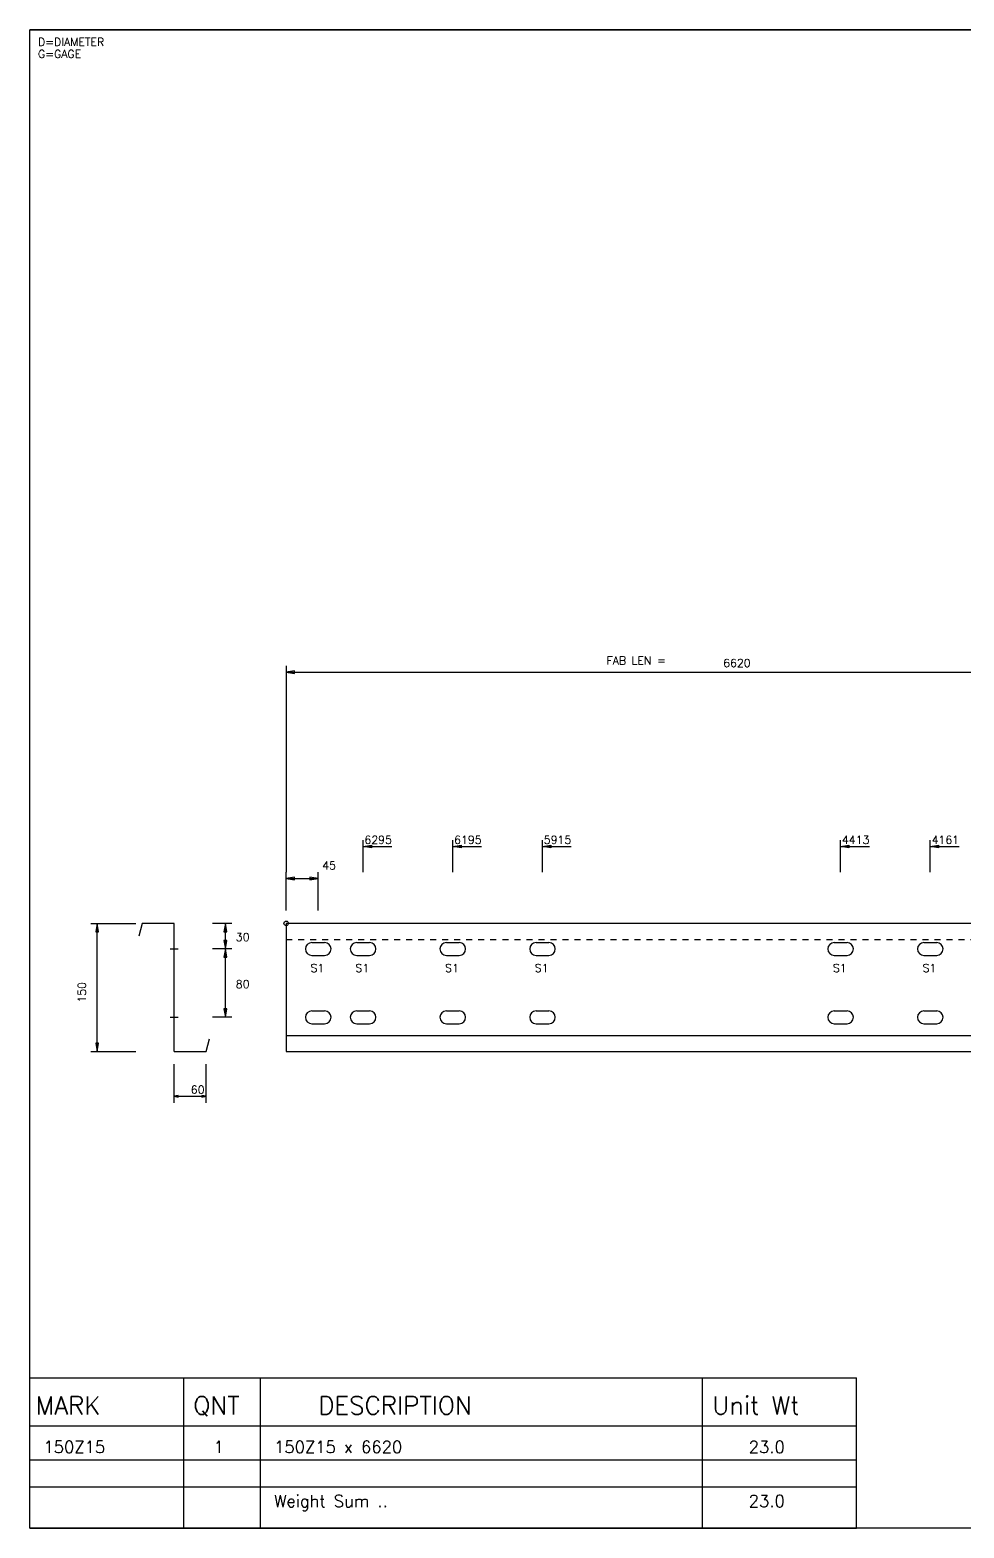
# Model space of a CAD drawing. Extents: x 0 to 428, y 0 to 297.
# Drawn here: x 0 to 185.2, y 0 to 297 of the extents above; entities that cross this region are included whole.
import ezdxf

# ---------------------------------------------------------------- set-up
doc = ezdxf.new("R2010")
doc.units = 0
doc.linetypes.add('CONTIN', pattern=[0])
doc.linetypes.add('DASHED', pattern=[2.38, 1.19, -1.19])
doc.layers.get('0').update_dxf_attribs({"linetype": 'CONTIN'})
for name, color, linetype in [('1', 7, 'CONTIN'), ('10', 7, 'CONTIN'), ('11', 7, 'CONTIN'), ('14', 7, 'CONTIN'), ('15', 6, 'CONTIN'), ('2', 7, 'CONTIN'), ('21', 7, 'CONTIN'), ('22', 7, 'CONTIN'), ('3', 1, 'CONTIN'), ('6', 4, 'CONTIN'), ('7', 3, 'DASHED')]:
    doc.layers.add(name, color=color, linetype=linetype)
doc.styles.add('SIMPLEX', font='SIMPLEX')

# ---------------------------------------------------------------- blocks, each defined once
blk = doc.blocks.new('CZEBORDR')
at = {"layer": '22'}
for p, q in [((0, 0), (0, 297)), ((0, 297), (420, 297)), ((420, 297), (420, 0)), ((420, 0), (0, 0))]:
    blk.add_line(p, q, dxfattribs=at)
blk = doc.blocks.new('LOGO')
at = {"linetype": 'CONTINUOUS'}
blk.add_line((0, 297), (-420, 297), dxfattribs=at)
at = {"layer": '14'}
for q in [(-420, 61.91), (-256.17, 0)]:
    blk.add_line((-420, 0), q, dxfattribs=at)
at = {"layer": '22'}
for p, q in [((-420, 0), (-420, 297)), ((0, 0), (-420, 0))]:
    blk.add_line(p, q, dxfattribs=at)
blk = doc.blocks.new('CZEBOLT')
at = {"layer": '21', "style": 'SIMPLEX'}
for s, p in [('D=DIAMETER', (0, 2.381)), ('G=GAGE', (0, 0))]:
    blk.add_text(s, height=1.587, dxfattribs=at).set_placement(p)
blk = doc.blocks.new('CZEPLATE')
at = {"layer": '14'}
for p, q in [((0, 29.766), (163.83, 29.766)), ((0, 0), (0, 29.766)), ((30.48, 0), (30.48, 29.766)), ((45.72, 0), (45.72, 29.766)), ((133.35, 0), (133.35, 29.766)), ((163.83, 0), (163.83, 29.766)), ((163.83, 0), (163.83, 29.766)), ((0, 20.241), (163.83, 20.241)), ((0, 13.543), (163.83, 13.543)), ((0, 8.186), (163.83, 8.186)), ((0, 0), (163.83, 0))]:
    blk.add_line(p, q, dxfattribs=at)
at = {"layer": '14', "style": 'SIMPLEX'}
for s, height, p in [('MARK', 3.572, (1.143, 22.527)), ('QNT', 3.572, (32.385, 22.527)), ('DESCRIPTION', 3.572, (57.15, 22.527)), ('Unit Wt', 3.572, (135.255, 22.527)), ('150Z15', 2.381, (2.667, 14.883)), ('  1', 2.381, (33.147, 14.883)), ('150Z15 x 6620', 2.381, (48.387, 14.883)), ('   23.0', 2.381, (137.16, 14.883)), ('Weight Sum ..', 2.381, (48.387, 4.167)), ('   23.0', 2.381, (137.16, 4.167))]:
    blk.add_text(s, height=height, dxfattribs=at).set_placement(p)
blk = doc.blocks.new('ZSECTN')
at = {"layer": '10'}
for p, q in [((-6.35, 25.4), (-6.985, 22.86)), ((0, 25.4), (-6.35, 25.4)), ((0, 0), (0, 25.4)), ((0, 0), (6.35, 0)), ((6.35, 0), (6.985, 2.54))]:
    blk.add_line(p, q, dxfattribs=at)
blk = doc.blocks.new('ARROW')
at = {"layer": '2'}
for p, q in [((0, 0), (-1.651, 0.275)), ((-1.651, 0.275), (-1.651, -0.275)), ((-1.651, -0.275), (0, 0))]:
    blk.add_line(p, q, dxfattribs=at)
blk = doc.blocks.new('TICK')
at = {"layer": '1'}
blk.add_line((-1.6, 0), (1.6, 0), dxfattribs=at)
blk = doc.blocks.new('CZESECTN')
at = {"layer": '2'}
for p, q in [((12.065, 55.88), (20.955, 55.88)), ((13.335, 30.48), (13.335, 55.88)), ((40.005, 55.88), (36.195, 55.88)), ((38.735, 50.8), (38.735, 55.88)), ((40.005, 50.8), (36.195, 50.8)), ((40.005, 50.8), (36.195, 50.8)), ((38.735, 37.253), (38.735, 50.8)), ((40.005, 37.253), (36.195, 37.253)), ((12.065, 30.48), (20.955, 30.48)), ((28.575, 20.32), (28.575, 27.94)), ((34.925, 20.32), (34.925, 27.94)), ((28.575, 21.59), (34.925, 21.59))]:
    blk.add_line(p, q, dxfattribs=at)
at = {"layer": '1'}
blk.add_blockref('ZSECTN', (28.575, 30.48), dxfattribs=at)
at = {"layer": '2'}
for p, rotation in [((13.335, 55.88), 90), ((38.735, 55.88), 90), ((38.735, 50.8), -90), ((38.735, 50.8), 90), ((38.735, 37.253), -90), ((13.335, 30.48), -90)]:
    blk.add_blockref('ARROW', p, dxfattribs=dict(at, rotation=rotation))
at = {"layer": '2', "xscale": 0.5, "yscale": 0.5, "zscale": 0.5, "rotation": 180}
blk.add_blockref('ARROW', (28.575, 21.59), dxfattribs=at)
at = {"layer": '2', "xscale": 0.5, "yscale": 0.5, "zscale": 0.5}
blk.add_blockref('ARROW', (34.925, 21.59), dxfattribs=at)
at = {"layer": '6', "xscale": 0.5, "yscale": 0.5, "zscale": 0.5}
for p in [(28.575, 50.8), (28.575, 37.253)]:
    blk.add_blockref('TICK', p, dxfattribs=at)
at = {"layer": '11', "style": 'SIMPLEX'}
for s, p in [('30', (40.799, 52.356)), ('80', (40.799, 43.042)), ('60', (31.888, 22.119))]:
    blk.add_text(s, height=1.587, dxfattribs=at).set_placement(p)
blk.add_text('150', height=1.587, rotation=90, dxfattribs=at).set_placement((11.093, 40.164))
blk = doc.blocks.new('MAG_CRCL')
at = {"layer": '15'}
blk.add_circle((0, 0), 0.889, dxfattribs=at)
blk = doc.blocks.new('WBSLOT')
at = {"layer": '6'}
for p, q in [((-1.27, 1.27), (1.27, 1.27)), ((-1.27, -1.27), (1.27, -1.27))]:
    blk.add_line(p, q, dxfattribs=at)
for centre, start, end in [((-1.27, 0), 90, 270), ((1.27, 0), 270, 90)]:
    blk.add_arc(centre, 1.27, start, end, dxfattribs=at)
blk = doc.blocks.new('CZEPIECE')
at = {"layer": '1'}
for p, q in [((394.6, 55.88), (50.8, 55.88)), ((50.8, 55.88), (50.8, 30.48)), ((394.6, 30.48), (394.6, 55.88)), ((50.8, 33.655), (394.6, 33.655)), ((50.8, 30.48), (394.6, 30.48))]:
    blk.add_line(p, q, dxfattribs=at)
at = {"layer": '2'}
for p, q in [((50.8, 106.934), (50.8, 66.04)), ((394.6, 106.934), (394.6, 66.04)), ((50.8, 105.664), (394.6, 105.664)), ((394.6, 92.71), (394.6, 85.09)), ((394.6, 91.44), (407.3, 91.44)), ((66.04, 66.04), (66.04, 72.39)), ((83.82, 66.04), (83.82, 72.39)), ((101.6, 66.04), (101.6, 72.39)), ((160.699, 66.04), (160.699, 72.39)), ((178.478, 66.04), (178.478, 72.39)), ((268.876, 66.04), (268.876, 72.39)), ((286.656, 66.04), (286.656, 72.39)), ((356.826, 66.04), (356.826, 72.39)), ((374.606, 66.04), (374.606, 72.39)), ((394.6, 66.04), (394.6, 72.39)), ((66.04, 71.12), (71.755, 71.12)), ((83.82, 71.12), (89.535, 71.12)), ((101.6, 71.12), (107.315, 71.12)), ((160.699, 71.12), (166.413, 71.12)), ((178.478, 71.12), (184.193, 71.12)), ((268.876, 71.12), (274.591, 71.12)), ((286.656, 71.12), (292.371, 71.12)), ((356.826, 71.12), (362.541, 71.12)), ((374.606, 71.12), (380.321, 71.12)), ((380.321, 71.12), (394.6, 71.12)), ((50.8, 58.42), (50.8, 66.04)), ((57.15, 58.42), (57.15, 66.04)), ((50.8, 64.77), (57.15, 64.77))]:
    blk.add_line(p, q, dxfattribs=at)
at = {"layer": '7'}
blk.add_line((50.8, 52.705), (394.6, 52.705), dxfattribs=at)
at = {"rotation": 180}
blk.add_blockref('ARROW', (394.6, 91.44), dxfattribs=at)
at = {"layer": '1', "xscale": -1}
for p in [(66.04, 71.12), (83.82, 71.12), (101.6, 71.12), (160.699, 71.12), (178.478, 71.12), (268.876, 71.12), (286.656, 71.12), (356.826, 71.12), (374.606, 71.12)]:
    blk.add_blockref('ARROW', p, dxfattribs=at)
at = {"layer": '15', "xscale": 0.5, "yscale": 0.5, "zscale": 0.5}
for p in [(50.8, 55.88), (394.6, 55.88)]:
    blk.add_blockref('MAG_CRCL', p, dxfattribs=at)
at = {"layer": '2', "rotation": 180}
for p in [(50.8, 105.664), (50.8, 64.77)]:
    blk.add_blockref('ARROW', p, dxfattribs=at)
at = {"layer": '2'}
for p in [(394.6, 105.664), (57.15, 64.77)]:
    blk.add_blockref('ARROW', p, dxfattribs=at)
at = {"layer": '2', "xscale": -1, "rotation": 180}
blk.add_blockref('ARROW', (394.6, 71.12), dxfattribs=at)
at = {"layer": '6'}
for p in [(57.15, 50.8), (66.04, 50.8), (83.82, 50.8), (101.6, 50.8), (160.699, 50.8), (178.478, 50.8), (268.876, 50.8), (286.656, 50.8), (356.826, 50.8), (374.606, 50.8), (57.15, 37.253), (66.04, 37.253), (83.82, 37.253), (101.6, 37.253), (160.699, 37.253), (178.478, 37.253), (268.876, 37.253), (286.656, 37.253), (356.826, 37.253), (374.606, 37.253)]:
    blk.add_blockref('WBSLOT', p, dxfattribs=at)
at = {"layer": '11', "style": 'SIMPLEX'}
for s, p in [('6620', (137.425, 106.701)), ('6295', (66.305, 71.649)), ('6195', (84.085, 71.649)), ('5915', (101.865, 71.649)), ('4413', (160.963, 71.649)), ('4161', (178.743, 71.649)), ('2206', (269.141, 71.649)), ('2078', (286.921, 71.649)), ('485', (357.09, 71.649)), ('385', (374.87, 71.649)), ('45', (57.944, 66.58))]:
    blk.add_text(s, height=1.587, dxfattribs=at).set_placement(p)
at = {"layer": '2', "style": 'SIMPLEX'}
for s, p in [('FAB LEN =', (114.3, 107.188)), ('TAPE', (395.87, 91.694))]:
    blk.add_text(s, height=1.587, dxfattribs=at).set_placement(p)
at = {"layer": '3', "style": 'SIMPLEX'}
for s, p in [('S1', (55.626, 46.228)), ('S1', (64.516, 46.228)), ('S1', (82.296, 46.228)), ('S1', (100.076, 46.228)), ('S1', (159.175, 46.228)), ('S1', (176.955, 46.228)), ('S1', (267.352, 46.228)), ('S1', (285.132, 46.228)), ('S1', (355.302, 46.228)), ('S1', (373.082, 46.228)), ('150Z15', (217.938, 42.386))]:
    blk.add_text(s, height=1.587, dxfattribs=at).set_placement(p)

msp = doc.modelspace()

# ---------------------------------------------------------------- block references
for name, p in [('CZEPIECE', (0, 64)), ('CZESECTN', (0, 64)), ('CZEPLATE', (0, 0))]:
    msp.add_blockref(name, p)
at = {"layer": '1'}
for name, p in [('CZEBORDR', (0, 0)), ('CZEBOLT', (1.587, 291.444))]:
    msp.add_blockref(name, p, dxfattribs=at)
at = {"layer": '2'}
msp.add_blockref('LOGO', (420, 0), dxfattribs=at)

doc.saveas('drawing.dxf')
